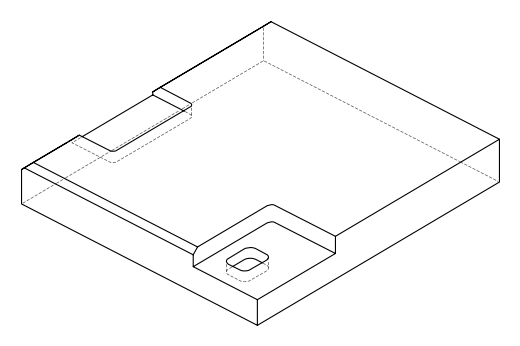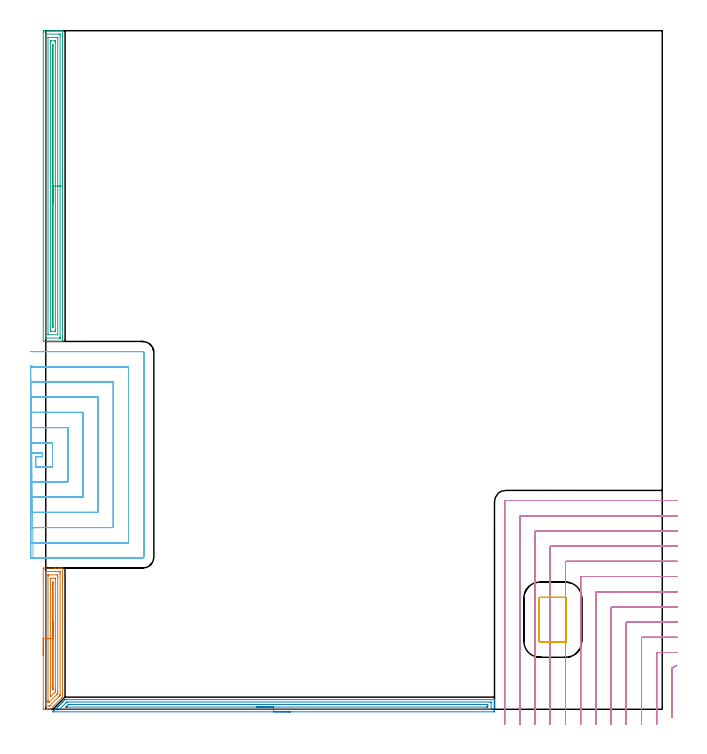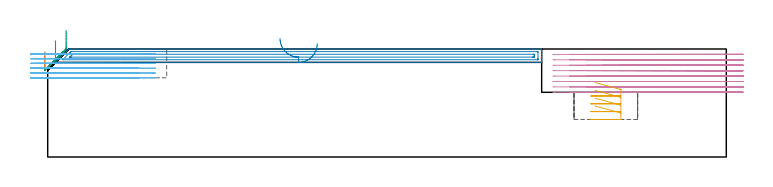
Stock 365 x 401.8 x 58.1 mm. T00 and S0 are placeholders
(PLAN: 6 operations, 3 tool changes, 70 min)
(1 AREA_MILL | FG_CHAMFER_SURFACE | UGT0205_001 | 3.41 min | 5847 mm3)
(2 AREA_MILL_1 | FG_CHAMFER_SURFACE_1 | UGT0205_001 | 6.39 min | 6764 mm3)
(3 AREA_MILL_2 | FG_CHAMFER_SURFACE_2 | UGT0205_001 | 7.52 min | 12364 mm3)
(4 MILL_CORNER_NOTCH_RECTANGULAR | CORNER_NOTCH_RECTANGULAR | NXT0201_011 | Follow Part, ap 3, ae 75% | 28.53 min | 299547 mm3)
(5 MILL_RECTANGULAR_POCKET | POCKET_RECTANGULAR_STRAIGHT | UGT0201_100 | Follow Part, ap 4.5, ae 75% | 1.14 min | 21083 mm3)
(6 MILL_SLOT | SLOT_PARTIAL_RECTANGULAR | NXT0201_011 | Follow Part, ap 3, ae 75% | 23 min | 132023 mm3)
(TOOL UGT0205_001 | Chamfer Mill 20 x 3 x 45 deg. | D20 FL50 Z2)
(TOOL NXT0201_011 | ENDMILL 12mm [2P460-1200-NA 1630] | D12 FL38 Z6)
(TOOL UGT0201_100 | End Mill 18 mm | D18 FL22 Z2)
(OP 1 AREA_MILL)
G17 G21 G94 G90
T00 M6
G54
G17 G0 G90 X-1.5 Y31.8 S1061 M3
G43 Z68.1 H0
Z56.7
G94 G1 Y31.838 Z55.828 F250.
Y31.952 Z54.964
Y32.141 Z54.112
Y32.403 Z53.28
Y32.737 Z52.474
Y33.14 Z51.7
Y33.608 Z50.964
Y34.14 Z50.272
Y34.729 Z49.629
Y35.372 Z49.04
Y36.064 Z48.509
Y36.8 Z48.04
Y37.574 Z47.637
Y38.38 Z47.303
Y39.212 Z47.041
Y40.063 Z46.852
Y40.928 Z46.738
Y41.8 Z46.7
Y83.065
X-1.494 Y83.531 Z46.703
X-1.491 Y83.59 Z46.705
X-1.426 Y83.6 Z46.77
X5.079 Z53.274
X5.778 Z53.976
X5.959 Z54.157
X7.718 Z55.914
X8.08 Z56.278
X9.115 Z57.314
X9.477 Z57.675
X9.728 Y83.599 Z57.926
X9.895 Y83.59 Z58.092
X9.9 Y83.509 Z58.1
Y7.634
X9.898 Y7.205 Z58.088
X9.504 Y6.804 Z57.704
X2.94 Y0.239 Z51.138
X2.701 Y0. Z50.9
X1.044 Z49.242
X0.682 Z48.879
X0.502 Z48.699
X-1.294 Z46.903
X-1.491 Y0.01 Z46.705
X-1.499 Y0.166 Z46.699
X-1.5 Y41.8 Z46.7
X-0.086 Z48.114
X-0.085 Y81.177 Z48.115
Y81.29
X-0.081 Y81.484 Z48.119
X-0.079 Y81.577 Z48.121
X-0.07 Y81.59 Z48.13
X-0.019 Y81.594 Z48.181
X0.068 Y81.597 Z48.268
X0.375 Y81.6 Z48.575
X7.718 Z55.918
X8.292 Y81.598 Z56.492
X8.418 Y81.593 Z56.618
X8.47 Y81.59 Z56.67
X8.48 Y81.408 Z56.68
X8.483 Y81.29 Z56.683
X8.486 Y80.515 Z56.686
Y80.403
X8.485 Y8.635 Z56.685
X8.484 Y8.522 Z56.684
X8.479 Y8.329 Z56.679
X8.476 Y8.238 Z56.676
X8.416 Y8.174 Z56.616
X8.241 Y7.994 Z56.441
X7.885 Y7.634 Z56.085
X7.801 Y7.55 Z56.001
X2.441 Y2.192 Z50.641
X2.286 Y2.044 Z50.486
X2.257 Y2.018 Z50.457
X2.226 Y2.01 Z50.426
X2.155 Y2.006 Z50.355
X1.868 Y2.001 Z50.068
X0.108 Y2.002 Z48.308
X-0.018 Y2.007 Z48.182
X-0.07 Y2.01 Z48.13
X-0.08 Y2.192 Z48.12
X-0.083 Y2.31 Z48.117
X-0.086 Y3.085 Z48.114
Y3.197
Y41.8
X1.328 Z49.528
X1.329 Y78.863 Z49.529
X1.334 Y79.515 Z49.534
X1.335 Y79.571 Z49.535
X1.342 Y79.59 Z49.542
X1.394 Y79.594 Z49.594
X1.479 Y79.599 Z49.679
X6.755 Y79.6 Z54.955
X6.838 Y79.598 Z55.038
X6.922 Y79.594 Z55.122
X7.065 Y79.584 Z55.265
X7.066 Y79.515 Z55.266
X7.07 Y79.282 Z55.27
X7.071 Y78.628 Z55.271
Y78.393
Y10.062
X7.066 Y9.409 Z55.266
X7.065 Y9.296 Z55.265
X7.018 Y9.228 Z55.218
X6.838 Y9.043 Z55.038
X6.581 Y8.781 Z54.781
X6.323 Y8.522 Z54.523
X2.164 Y4.364 Z50.364
X1.882 Y4.085 Z50.082
X1.817 Y4.028 Z50.017
X1.784 Y4.01 Z49.984
X1.729 Y4.005 Z49.929
X1.645 Y4.001 Z49.845
X1.562 Y4.002 Z49.762
X1.478 Y4.006 Z49.678
X1.335 Y4.016 Z49.535
X1.333 Y4.085 Z49.533
X1.33 Y4.318 Z49.53
X1.329 Y4.972 Z49.529
X1.328 Y5.207 Z49.528
Y41.8
X2.743 Z50.943
Y77.436
X2.745 Y77.519 Z50.945
X2.747 Y77.57 Z50.947
X2.749 Y77.59 Z50.949
X2.766 Y77.591 Z50.966
X2.951 Y77.596 Z51.151
X3.321 Y77.599 Z51.521
X3.46 Y77.6 Z51.66
X5.079 Z53.279
X5.219 Z53.419
X5.488 Y77.596 Z53.688
X5.622 Y77.592 Z53.822
X5.65 Y77.59 Z53.85
X5.652 Y77.57 Z53.852
X5.654 Y77.531 Z53.854
X5.657 Y77.158 Z53.857
Y11.489
X5.655 Y11.184 Z53.855
X5.65 Y10.608 Z53.85
X5.641 Y10.297 Z53.841
X4.921 Y9.569 Z53.121
X2.905 Y7.555 Z51.105
X2.867 Y7.52 Z51.067
X2.813 Y7.474 Z51.013
X2.749 Y7.424 Z50.949
X2.747 Y7.502 Z50.947
X2.745 Y7.634 Z50.945
X2.743 Y7.889 Z50.943
Y8.217
Y41.8
X4.157 Z52.357
Y74.234
X4.159 Y75.078 Z52.359
X4.161 Y75.118 Z52.361
X4.2 Y75.521 Z52.4
X4.239 Y75.078 Z52.439
X4.241 Y75.037 Z52.441
X4.243 Y74.191 Z52.443
Y12.959
X4.242 Y12.071 Z52.442
X4.241 Y12.031 Z52.441
X4.2 Y11.418 Z52.4
X4.16 Y12.071 Z52.36
X4.158 Y12.114 Z52.358
X4.157 Y13.002 Z52.357
Y13.846
Y41.8
Y42.672 Z52.395
Y43.536 Z52.509
Y44.388 Z52.698
Y45.22 Z52.96
Y46.026 Z53.294
Y46.8 Z53.697
Y47.536 Z54.165
Y48.228 Z54.696
Y48.871 Z55.286
Y49.46 Z55.929
Y49.991 Z56.621
Y50.46 Z57.357
Y50.863 Z58.131
Y51.197 Z58.937
Y51.459 Z59.769
Y51.648 Z60.62
Y51.762 Z61.485
Y51.8 Z62.357
G0 Z68.1
M5
M2
(OP 2 AREA_MILL_1)
G17 G21 G94 G90
T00 M6
G54
G17 G0 G90 X144.95 Y-1.5 S1061 M3
G43 Z68.1 H0
Z60.9
G94 G1 X144.912 Z60.028 F250.
X144.798 Z59.164
X144.609 Z58.312
X144.347 Z57.48
X144.013 Z56.674
X143.61 Z55.9
X143.141 Z55.164
X142.61 Z54.472
X142.021 Z53.829
X141.378 Z53.24
X140.686 Z52.708
X139.95 Z52.24
X139.176 Z51.837
X138.37 Z51.503
X137.538 Z51.241
X136.686 Z51.052
X135.821 Z50.938
X134.95 Z50.9
X4.384
X4.354 Y-1.499 Z50.901
X4.218 Y-1.493 Z50.905
X4.265 Y-1.44 Z50.958
X4.384 Y-1.316 Z51.082
X4.831 Y-0.867 Z51.529
X4.995 Y-0.703 Z51.692
X5.278 Y-0.422 Z51.978
X5.292 Y-0.408 Z51.992
X5.88 Y0.182 Z52.577
X6.172 Y0.473 Z52.873
X6.765 Y1.067 Z53.463
X7.054 Y1.354 Z53.754
X7.067 Y1.367 Z53.767
X7.65 Y1.952 Z54.348
X8.004 Y2.304 Z54.704
X8.536 Y2.838 Z55.234
X9.127 Y3.428 Z55.827
X9.302 Y3.604 Z56.001
X9.421 Y3.723 Z56.119
X10.013 Y4.313 Z56.712
X10.197 Y4.498 Z56.896
X10.306 Y4.608 Z57.005
X11.343 Y5.643 Z58.043
X11.405 Y5.699 Z58.084
X11.985 Y5.7 Z58.1
X265.516
X265.657 Y5.697 Z58.089
X265.673 Y5.679 Z58.071
X265.69 Y5.651 Z58.043
X265.7 Y5.287 Z57.686
Y5.041 Z57.441
Y4.313 Z56.708
Y3.063 Z55.46
Y1.657 Z54.053
Y1.033 Z53.429
Y-0.737 Z51.66
X265.697 Y-0.998 Z51.399
X265.691 Y-1.492 Z50.906
X265.571 Y-1.495 Z50.903
X265.069 Y-1.5 Z50.9
X134.95
Y-0.086 Z52.314
X8.408 Y-0.085 Z52.315
X8.38
X8.089 Y-0.072 Z52.328
X8.123 Y-0.034 Z52.366
X8.223 Y0.071 Z52.471
X8.327 Y0.177 Z52.577
X8.408 Y0.259 Z52.659
X11.577 Y3.428 Z55.828
X11.78 Y3.63 Z56.03
X11.985 Y3.834 Z56.234
X12.231 Y4.07 Z56.47
X12.451 Y4.279 Z56.679
X12.88 Y4.285 Z56.685
X12.907 Y4.286 Z56.686
X263.308 Y4.285 Z56.685
X263.69 Y4.278 Z56.678
X263.694 Y4.156 Z56.556
X263.699 Y3.899 Z56.299
X263.7 Y0.772 Z53.172
X263.699 Y0.358 Z52.758
X263.692 Y-0.058 Z52.342
X263.69 Y-0.08 Z52.32
X263.685 Y-0.082 Z52.318
X263.66 Y-0.084 Z52.316
X263.605 Y-0.085 Z52.315
X263.497 Y-0.086 Z52.314
X134.95
Y1.328 Z53.728
X12.88
X12.317 Y1.33 Z53.73
X12.03 Y1.333 Z53.733
X11.985 Y1.335 Z53.735
X11.956 Y1.347 Z53.747
X11.968 Y1.363 Z53.763
X11.985 Y1.385 Z53.785
X13.011 Y2.412 Z54.812
X13.144 Y2.543 Z54.943
X13.462 Y2.851 Z55.251
X13.487 Y2.865 Z55.265
X13.525 Y2.868 Z55.268
X13.608 Y2.87 Z55.27
X13.774 Y2.871 Z55.271
X14.336 Y2.872 Z55.272
X261.16 Y2.871 Z55.271
X261.492 Y2.87 Z55.27
X261.602 Y2.868 Z55.268
X261.682 Y2.865 Z55.265
X261.69 Y2.748 Z55.148
X261.696 Y2.543 Z54.943
X261.7 Y2.337 Z54.737
Y1.657 Z54.057
X261.699 Y1.452 Z53.852
X261.694 Y1.383 Z53.783
X261.69 Y1.335 Z53.735
X261.657 Y1.333 Z53.733
X261.492 Y1.331 Z53.731
X260.93 Y1.329 Z53.729
X260.597 Y1.328 Z53.728
X134.95
X134.078 Z53.766
X133.213 Z53.88
X132.362 Z54.069
X131.53 Z54.332
X130.724 Z54.665
X129.95 Z55.068
X129.214 Z55.537
X128.522 Z56.068
X127.879 Z56.657
X127.289 Z57.301
X126.758 Z57.993
X126.29 Z58.728
X125.887 Z59.502
X125.553 Z60.308
X125.291 Z61.14
X125.102 Z61.992
X124.988 Z62.857
X124.95 Z63.728
G0 Z68.1
M5
M2
(OP 3 AREA_MILL_2)
G17 G21 G94 G90
T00 M6
G54
G17 G0 G90 X9.9 Y319.8 S1061 M3
G43 Z68.1 H0
G94 G1 Y319.762 Z67.228 F250.
Y319.648 Z66.363
Y319.459 Z65.512
Y319.197 Z64.68
Y318.863 Z63.874
Y318.46 Z63.1
Y317.992 Z62.364
Y317.46 Z61.672
Y316.871 Z61.029
Y316.228 Z60.439
Y315.536 Z59.908
Y314.8 Z59.44
Y314.026 Z59.037
Y313.22 Z58.703
Y312.388 Z58.441
Y311.537 Z58.252
Y310.672 Z58.138
Y309.8 Z58.1
Y217.95
X9.894 Y217.81 Z58.093
X9.616 Y217.8 Z57.815
X9.188 Z57.387
X8.597 Z56.792
X6.543 Z54.74
X5.959 Z54.154
X5.372 Z53.567
X-1.294 Z46.903
X-1.37 Y217.802 Z46.827
X-1.492 Y217.81 Z46.705
X-1.499 Y217.932 Z46.699
X-1.5 Y218.396 Z46.7
Y400.742
X-1.499 Y401.204 Z46.701
X-1.495 Y401.629 Z46.703
X-1.491 Y401.79 Z46.706
X-1.077 Y401.8 Z47.12
X5.959 Z54.154
X6.543 Z54.74
X6.838 Z55.035
X8.597 Z56.792
X9.188 Z57.387
X9.477 Z57.676
X9.617 Y401.799 Z57.816
X9.894 Y401.79 Z58.093
X9.9 Y401.65 Z58.1
Y309.8
X8.486 Z56.686
X8.485 Y219.887 Z56.685
X8.484 Y219.839 Z56.684
X8.482 Y219.816 Z56.682
X8.48 Y219.811 Z56.68
X8.465 Y219.809 Z56.665
X8.09 Y219.801 Z56.29
X0.682 Z48.882
X0.173 Y219.804 Z48.373
X-0.004 Y219.81 Z48.196
X-0.079 Y219.833 Z48.121
X-0.084 Y220.064 Z48.116
X-0.085 Y220.179 Z48.115
X-0.086 Y220.958 Z48.114
X-0.085 Y399.713 Z48.115
X-0.084 Y399.761 Z48.116
X-0.082 Y399.784 Z48.118
X-0.08 Y399.789 Z48.12
X-0.065 Y399.791 Z48.135
X0.31 Y399.799 Z48.51
X7.718 Z55.918
X8.227 Y399.796 Z56.427
X8.404 Y399.79 Z56.604
X8.479 Y399.767 Z56.679
X8.484 Y399.536 Z56.684
X8.485 Y399.421 Z56.685
X8.486 Y398.642 Z56.686
Y309.8
X7.071 Z55.271
Y221.963
X7.07 Y221.845 Z55.27
X7.067 Y221.817 Z55.267
X7.066 Y221.81 Z55.266
X7.051 Y221.807 Z55.251
X6.997 Y221.801 Z55.197
X1.562 Z49.762
X1.401 Y221.803 Z49.601
X1.356 Y221.807 Z49.556
X1.335 Y221.811 Z49.535
X1.333 Y221.822 Z49.533
X1.33 Y221.884 Z49.53
X1.329 Y221.963 Z49.529
Y222.199
Y397.637
X1.33 Y397.755 Z49.53
X1.333 Y397.783 Z49.533
X1.334 Y397.79 Z49.534
X1.348 Y397.793 Z49.548
X1.403 Y397.799 Z49.603
X6.838 Z55.038
X6.999 Y397.797 Z55.199
X7.044 Y397.793 Z55.244
X7.065 Y397.789 Z55.265
X7.067 Y397.778 Z55.267
X7.07 Y397.716 Z55.27
X7.071 Y397.637 Z55.271
Y397.401
Y309.8
X5.657 Z53.857
X5.656 Y224.638 Z53.856
X5.653 Y224.056 Z53.853
X5.65 Y223.858 Z53.85
X5.642 Y223.81 Z53.842
X5.596 Y223.807 Z53.796
X5.493 Y223.804 Z53.693
X5.079 Y223.8 Z53.279
X5.026 Z53.226
X3.267 Z51.467
X2.902 Y223.801 Z51.102
X2.81 Y223.803 Z51.01
X2.765 Y223.807 Z50.965
X2.749 Y223.811 Z50.949
X2.748 Y223.824 Z50.948
X2.745 Y223.917 Z50.945
X2.743 Y224.332 Z50.943
Y224.638
X2.744 Y394.962 Z50.944
X2.747 Y395.544 Z50.947
X2.75 Y395.742 Z50.95
X2.758 Y395.79 Z50.958
X2.804 Y395.793 Z51.004
X2.907 Y395.796 Z51.107
X3.321 Y395.8 Z51.521
X3.374 Z51.574
X5.133 Z53.333
X5.498 Y395.799 Z53.698
X5.59 Y395.797 Z53.79
X5.635 Y395.793 Z53.835
X5.651 Y395.789 Z53.851
X5.652 Y395.776 Z53.852
X5.655 Y395.683 Z53.855
X5.657 Y395.268 Z53.857
Y394.962
Y309.8
X4.243 Z52.443
X4.242 Y226.421 Z52.442
X4.241 Y226.38 Z52.441
X4.2 Y225.895 Z52.4
X4.159 Y226.421 Z52.359
X4.158 Y226.464 Z52.358
Y393.179
X4.159 Y393.22 Z52.359
X4.2 Y393.705 Z52.4
X4.24 Y393.179 Z52.44
X4.242 Y393.136 Z52.442
X4.243 Y309.8 Z52.443
Y308.928 Z52.481
Y308.064 Z52.595
Y307.212 Z52.784
Y306.38 Z53.046
Y305.574 Z53.38
Y304.8 Z53.783
Y304.064 Z54.252
Y303.372 Z54.783
Y302.729 Z55.372
Y302.14 Z56.015
Y301.609 Z56.707
Y301.14 Z57.443
Y300.737 Z58.217
Y300.403 Z59.023
Y300.141 Z59.855
Y299.952 Z60.707
Y299.838 Z61.571
Y299.8 Z62.443
G0 Z68.1
M5
M2
(OP 4 MILL_CORNER_NOTCH_RECTANGULAR)
G17 G21 G94 G90
T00 M6
G54
G17 G0 G90 X373.598 Y26.02 S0 M3
G43 Z68.1 H1
Z55.187
G94 G1 X371. Y24.52 F250.
G3 X370.7 Y24.007 R0.6 F500.
G1 Y-1.874
Y-4.874 F250.
G0 Z68.1
X374. Y33.6
Z55.187
G1 X371.
X362.294 F500.
G3 X361.7 Y33.006 R0.6
G1 Y-6.
Y-9. F250.
G0 Z68.1
X374. Y42.6
Z55.187
G1 X371.
X353.294 F500.
G3 X352.7 Y42.006 R0.6
G1 Y-6.
Y-9. F250.
G0 Z68.1
X374. Y51.6
Z55.187
G1 X371.
X344.294 F500.
G3 X343.7 Y51.006 R0.6
G1 Y-6.
Y-9. F250.
G0 Z68.1
X374. Y60.6
Z55.187
G1 X371.
X335.295 F500.
G3 X334.7 Y60.005 R0.6
G1 Y-6.
Y-9. F250.
G0 Z68.1
X374. Y69.6
Z55.187
G1 X371.
X326.295 F500.
G3 X325.7 Y69.005 R0.6
G1 Y-6.
Y-9. F250.
G0 Z68.1
X374. Y78.6
Z55.187
G1 X371.
X317.295 F500.
G3 X316.7 Y78.005 R0.6
G1 Y-6.
Y-9. F250.
G0 Z68.1
X374. Y87.6
Z55.187
G1 X371.
X308.296 F500.
G3 X307.7 Y87.005 R0.6
G1 Y-6.
Y-9. F250.
G0 Z68.1
X374. Y96.6
Z55.187
G1 X371.
X299.296 F500.
G3 X298.7 Y96.004 R0.6
G1 Y-6.
Y-9. F250.
G0 Z68.1
X374. Y105.6
Z55.187
G1 X371.
X290.296 F500.
G3 X289.7 Y105.004 R0.6
G1 Y-6.
Y-9. F250.
G0 Z68.1
X374. Y114.6
Z55.187
G1 X371.
X281.296 F500.
G3 X280.7 Y114.004 R0.6
G1 Y-6.
Y-9. F250.
G0 Z68.1
X374. Y123.6
Z55.187
G1 X371.
X272.4 F500.
G3 X271.7 Y122.9 R0.7
G1 Y-6.
Y-9. F250.
G0 Z68.1
X373.598 Y26.02
Z52.275
G1 X371. Y24.52
G3 X370.7 Y24.007 R0.6 F500.
G1 Y-1.874
Y-4.874 F250.
G0 Z68.1
X374. Y33.6
Z52.275
G1 X371.
X362.294 F500.
G3 X361.7 Y33.006 R0.6
G1 Y-6.
Y-9. F250.
G0 Z68.1
X374. Y42.6
Z52.275
G1 X371.
X353.294 F500.
G3 X352.7 Y42.006 R0.6
G1 Y-6.
Y-9. F250.
G0 Z68.1
X374. Y51.6
Z52.275
G1 X371.
X344.294 F500.
G3 X343.7 Y51.006 R0.6
G1 Y-6.
Y-9. F250.
G0 Z68.1
X374. Y60.6
Z52.275
G1 X371.
X335.295 F500.
G3 X334.7 Y60.005 R0.6
G1 Y-6.
Y-9. F250.
G0 Z68.1
X374. Y69.6
Z52.275
G1 X371.
X326.295 F500.
G3 X325.7 Y69.005 R0.6
G1 Y-6.
Y-9. F250.
G0 Z68.1
X374. Y78.6
Z52.275
G1 X371.
X317.295 F500.
G3 X316.7 Y78.005 R0.6
G1 Y-6.
Y-9. F250.
G0 Z68.1
X374. Y87.6
Z52.275
G1 X371.
X308.296 F500.
G3 X307.7 Y87.004 R0.6
G1 Y-6.
Y-9. F250.
G0 Z68.1
X374. Y96.6
Z52.275
G1 X371.
X299.296 F500.
G3 X298.7 Y96.004 R0.6
G1 Y-6.
Y-9. F250.
G0 Z68.1
X374. Y105.6
Z52.275
G1 X371.
X290.296 F500.
G3 X289.7 Y105.004 R0.6
G1 Y-6.
Y-9. F250.
G0 Z68.1
X374. Y114.6
Z52.275
G1 X371.
X281.296 F500.
G3 X280.7 Y114.004 R0.6
G1 Y-6.
Y-9. F250.
G0 Z68.1
X374. Y123.6
Z52.275
G1 X371.
X272.4 F500.
G3 X271.7 Y122.9 R0.7
G1 Y-6.
Y-9. F250.
G0 Z68.1
X373.598 Y26.02
Z49.362
G1 X371. Y24.52
G3 X370.7 Y24.007 R0.6 F500.
G1 Y-1.874
Y-4.874 F250.
G0 Z68.1
X374. Y33.6
Z49.362
G1 X371.
X362.294 F500.
G3 X361.7 Y33.006 R0.6
G1 Y-6.
Y-9. F250.
G0 Z68.1
X374. Y42.6
Z49.362
G1 X371.
X353.294 F500.
G3 X352.7 Y42.006 R0.6
G1 Y-6.
Y-9. F250.
G0 Z68.1
X374. Y51.6
Z49.362
G1 X371.
X344.294 F500.
G3 X343.7 Y51.006 R0.6
G1 Y-6.
Y-9. F250.
G0 Z68.1
X374. Y60.6
Z49.362
G1 X371.
X335.295 F500.
G3 X334.7 Y60.005 R0.6
G1 Y-6.
Y-9. F250.
G0 Z68.1
X374. Y69.6
Z49.362
G1 X371.
X326.295 F500.
G3 X325.7 Y69.005 R0.6
G1 Y-6.
Y-9. F250.
G0 Z68.1
X374. Y78.6
Z49.362
G1 X371.
X317.295 F500.
G3 X316.7 Y78.005 R0.6
G1 Y-6.
Y-9. F250.
G0 Z68.1
X374. Y87.6
Z49.362
G1 X371.
X308.296 F500.
G3 X307.7 Y87.005 R0.6
G1 Y-6.
Y-9. F250.
G0 Z68.1
X374. Y96.6
Z49.362
G1 X371.
X299.296 F500.
G3 X298.7 Y96.004 R0.6
G1 Y-6.
Y-9. F250.
G0 Z68.1
X374. Y105.6
Z49.362
G1 X371.
X290.296 F500.
G3 X289.7 Y105.004 R0.6
G1 Y-6.
Y-9. F250.
G0 Z68.1
X374. Y114.6
Z49.362
G1 X371.
X281.296 F500.
G3 X280.7 Y114.004 R0.6
G1 Y-6.
Y-9. F250.
G0 Z68.1
X374. Y123.6
Z49.362
G1 X371.
X272.4 F500.
G3 X271.7 Y122.9 R0.7
G1 Y-6.
Y-9. F250.
G0 Z68.1
X373.598 Y26.02
Z46.45
G1 X371. Y24.52
G3 X370.7 Y24.007 R0.6 F500.
G1 Y-1.874
Y-4.874 F250.
G0 Z68.1
X374. Y33.6
Z46.45
G1 X371.
X362.294 F500.
G3 X361.7 Y33.006 R0.6
G1 Y-6.
Y-9. F250.
G0 Z68.1
X374. Y42.6
Z46.45
G1 X371.
X353.294 F500.
G3 X352.7 Y42.006 R0.6
G1 Y-6.
Y-9. F250.
G0 Z68.1
X374. Y51.6
Z46.45
G1 X371.
X344.294 F500.
G3 X343.7 Y51.006 R0.6
G1 Y-6.
Y-9. F250.
G0 Z68.1
X374. Y60.6
Z46.45
G1 X371.
X335.295 F500.
G3 X334.7 Y60.005 R0.6
G1 Y-6.
Y-9. F250.
G0 Z68.1
X374. Y69.6
Z46.45
G1 X371.
X326.295 F500.
G3 X325.7 Y69.005 R0.6
G1 Y-6.
Y-9. F250.
G0 Z68.1
X374. Y78.6
Z46.45
G1 X371.
X317.295 F500.
G3 X316.7 Y78.005 R0.6
G1 Y-6.
Y-9. F250.
G0 Z68.1
X374. Y87.6
Z46.45
G1 X371.
X308.296 F500.
G3 X307.7 Y87.005 R0.6
G1 Y-6.
Y-9. F250.
G0 Z68.1
X374. Y96.6
Z46.45
G1 X371.
X299.296 F500.
G3 X298.7 Y96.004 R0.6
G1 Y-6.
Y-9. F250.
G0 Z68.1
X374. Y105.6
Z46.45
G1 X371.
X290.296 F500.
G3 X289.7 Y105.004 R0.6
G1 Y-6.
Y-9. F250.
G0 Z68.1
X374. Y114.6
Z46.45
G1 X371.
X281.296 F500.
G3 X280.7 Y114.004 R0.6
G1 Y-6.
Y-9. F250.
G0 Z68.1
X374. Y123.6
Z46.45
G1 X371.
X272.4 F500.
G3 X271.7 Y122.9 R0.7
G1 Y-6.
Y-9. F250.
G0 Z68.1
X373.598 Y26.02
Z43.537
G1 X371. Y24.52
G3 X370.7 Y24.007 R0.6 F500.
G1 Y-1.874
Y-4.874 F250.
G0 Z68.1
X374. Y33.6
Z43.537
G1 X371.
X362.294 F500.
G3 X361.7 Y33.006 R0.6
G1 Y-6.
Y-9. F250.
G0 Z68.1
X374. Y42.6
Z43.537
G1 X371.
X353.294 F500.
G3 X352.7 Y42.006 R0.6
G1 Y-6.
Y-9. F250.
G0 Z68.1
X374. Y51.6
Z43.537
G1 X371.
X344.294 F500.
G3 X343.7 Y51.006 R0.6
G1 Y-6.
Y-9. F250.
G0 Z68.1
X374. Y60.6
Z43.537
G1 X371.
X335.295 F500.
G3 X334.7 Y60.005 R0.6
G1 Y-6.
Y-9. F250.
G0 Z68.1
X374. Y69.6
Z43.537
G1 X371.
X326.295 F500.
G3 X325.7 Y69.005 R0.6
G1 Y-6.
Y-9. F250.
G0 Z68.1
X374. Y78.6
Z43.537
G1 X371.
X317.295 F500.
G3 X316.7 Y78.005 R0.6
G1 Y-6.
Y-9. F250.
G0 Z68.1
X374. Y87.6
Z43.537
G1 X371.
X308.296 F500.
G3 X307.7 Y87.005 R0.6
G1 Y-6.
Y-9. F250.
G0 Z68.1
X374. Y96.6
Z43.537
G1 X371.
X299.296 F500.
G3 X298.7 Y96.004 R0.6
G1 Y-6.
Y-9. F250.
G0 Z68.1
X374. Y105.6
Z43.537
G1 X371.
X290.296 F500.
G3 X289.7 Y105.004 R0.6
G1 Y-6.
Y-9. F250.
G0 Z68.1
X374. Y114.6
Z43.537
G1 X371.
X281.296 F500.
G3 X280.7 Y114.004 R0.6
G1 Y-6.
Y-9. F250.
G0 Z68.1
X374. Y123.6
Z43.537
G1 X371.
X272.4 F500.
G3 X271.7 Y122.9 R0.7
G1 Y-6.
Y-9. F250.
G0 Z68.1
X373.598 Y26.02
Z40.625
G1 X371. Y24.52
G3 X370.7 Y24.007 R0.6 F500.
G1 Y-1.874
Y-4.874 F250.
G0 Z68.1
X374. Y33.6
Z40.625
G1 X371.
X362.294 F500.
G3 X361.7 Y33.006 R0.6
G1 Y-6.
Y-9. F250.
G0 Z68.1
X374. Y42.6
Z40.625
G1 X371.
X353.294 F500.
G3 X352.7 Y42.006 R0.6
G1 Y-6.
Y-9. F250.
G0 Z68.1
X374. Y51.6
Z40.625
G1 X371.
X344.294 F500.
G3 X343.7 Y51.006 R0.6
G1 Y-6.
Y-9. F250.
G0 Z68.1
X374. Y60.6
Z40.625
G1 X371.
X335.295 F500.
G3 X334.7 Y60.005 R0.6
G1 Y-6.
Y-9. F250.
G0 Z68.1
X374. Y69.6
Z40.625
G1 X371.
X326.295 F500.
G3 X325.7 Y69.005 R0.6
G1 Y-6.
Y-9. F250.
G0 Z68.1
X374. Y78.6
Z40.625
G1 X371.
X317.295 F500.
G3 X316.7 Y78.005 R0.6
G1 Y-6.
Y-9. F250.
G0 Z68.1
X374. Y87.6
Z40.625
G1 X371.
X308.296 F500.
G3 X307.7 Y87.005 R0.6
G1 Y-6.
Y-9. F250.
G0 Z68.1
X374. Y96.6
Z40.625
G1 X371.
X299.296 F500.
G3 X298.7 Y96.004 R0.6
G1 Y-6.
Y-9. F250.
G0 Z68.1
X374. Y105.6
Z40.625
G1 X371.
X290.296 F500.
G3 X289.7 Y105.004 R0.6
G1 Y-6.
Y-9. F250.
G0 Z68.1
X374. Y114.6
Z40.625
G1 X371.
X281.296 F500.
G3 X280.7 Y114.004 R0.6
G1 Y-6.
Y-9. F250.
G0 Z68.1
X374. Y123.6
Z40.625
G1 X371.
X272.4 F500.
G3 X271.7 Y122.9 R0.7
G1 Y-6.
Y-9. F250.
G0 Z68.1
X373.598 Y26.02
Z37.712
G1 X371. Y24.52
G3 X370.7 Y24.007 R0.6 F500.
G1 Y-1.874
Y-4.874 F250.
G0 Z68.1
X374. Y33.6
Z37.712
G1 X371.
X362.294 F500.
G3 X361.7 Y33.006 R0.6
G1 Y-6.
Y-9. F250.
G0 Z68.1
X374. Y42.6
Z37.712
G1 X371.
X353.294 F500.
G3 X352.7 Y42.006 R0.6
G1 Y-6.
Y-9. F250.
G0 Z68.1
X374. Y51.6
Z37.712
G1 X371.
X344.294 F500.
G3 X343.7 Y51.006 R0.6
G1 Y-6.
Y-9. F250.
G0 Z68.1
X374. Y60.6
Z37.712
G1 X371.
X335.295 F500.
G3 X334.7 Y60.005 R0.6
G1 Y-6.
Y-9. F250.
G0 Z68.1
X374. Y69.6
Z37.712
G1 X371.
X326.295 F500.
G3 X325.7 Y69.005 R0.6
G1 Y-6.
Y-9. F250.
G0 Z68.1
X374. Y78.6
Z37.712
G1 X371.
X317.295 F500.
G3 X316.7 Y78.005 R0.6
G1 Y-6.
Y-9. F250.
G0 Z68.1
X374. Y87.6
Z37.712
G1 X371.
X308.296 F500.
G3 X307.7 Y87.005 R0.6
G1 Y-6.
Y-9. F250.
G0 Z68.1
X374. Y96.6
Z37.712
G1 X371.
X299.296 F500.
G3 X298.7 Y96.004 R0.6
G1 Y-6.
Y-9. F250.
G0 Z68.1
X374. Y105.6
Z37.712
G1 X371.
X290.296 F500.
G3 X289.7 Y105.004 R0.6
G1 Y-6.
Y-9. F250.
G0 Z68.1
X374. Y114.6
Z37.712
G1 X371.
X281.296 F500.
G3 X280.7 Y114.004 R0.6
G1 Y-6.
Y-9. F250.
G0 Z68.1
X374. Y123.6
Z37.712
G1 X371.
X272.4 F500.
G3 X271.7 Y122.9 R0.7
G1 Y-6.
Y-9. F250.
G0 Z68.1
X373.598 Y26.02
Z34.8
G1 X371. Y24.52
G3 X370.7 Y24.007 R0.6 F500.
G1 Y-1.874
Y-4.874 F250.
G0 Z68.1
X374. Y33.6
Z34.8
G1 X371.
X362.294 F500.
G3 X361.7 Y33.006 R0.6
G1 Y-6.
Y-9. F250.
G0 Z68.1
X374. Y42.6
Z34.8
G1 X371.
X353.294 F500.
G3 X352.7 Y42.006 R0.6
G1 Y-6.
Y-9. F250.
G0 Z68.1
X374. Y51.6
Z34.8
G1 X371.
X344.294 F500.
G3 X343.7 Y51.006 R0.6
G1 Y-6.
Y-9. F250.
G0 Z68.1
X374. Y60.6
Z34.8
G1 X371.
X335.295 F500.
G3 X334.7 Y60.005 R0.6
G1 Y-6.
Y-9. F250.
G0 Z68.1
X374. Y69.6
Z34.8
G1 X371.
X326.295 F500.
G3 X325.7 Y69.005 R0.6
G1 Y-6.
Y-9. F250.
G0 Z68.1
X374. Y78.6
Z34.8
G1 X371.
X317.295 F500.
G3 X316.7 Y78.005 R0.6
G1 Y-6.
Y-9. F250.
G0 Z68.1
X374. Y87.6
Z34.8
G1 X371.
X308.296 F500.
G3 X307.7 Y87.005 R0.6
G1 Y-6.
Y-9. F250.
G0 Z68.1
X374. Y96.6
Z34.8
G1 X371.
X299.296 F500.
G3 X298.7 Y96.004 R0.6
G1 Y-6.
Y-9. F250.
G0 Z68.1
X374. Y105.6
Z34.8
G1 X371.
X290.296 F500.
G3 X289.7 Y105.004 R0.6
G1 Y-6.
Y-9. F250.
G0 Z68.1
X374. Y114.6
Z34.8
G1 X371.
X281.296 F500.
G3 X280.7 Y114.004 R0.6
G1 Y-6.
Y-9. F250.
G0 Z68.1
X374. Y123.6
Z34.8
G1 X371.
X272.4 F500.
G3 X271.7 Y122.9 R0.7
G1 Y-6.
Y-9. F250.
G0 Z68.1
M5
M2
(OP 5 MILL_RECTANGULAR_POCKET)
G17 G21 G94 G90
T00 M6
G54
G17 G0 G90 X294.428 Y39.8 S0 M3
G43 Z68.1 H0
Z40.044
G94 G1 X307.8 Z36.461 F250.
X307.871 Z36.442
X308.026 Y39.848 Z36.399
X308.157 Y39.943 Z36.355
X308.252 Y40.074 Z36.312
X308.3 Y40.229 Z36.269
Y40.3 Z36.25
Y53.05 Z32.833
Y65.8 F500.
G3 X307.8 Y66.3 R0.5
G1 X292.6
G3 X292.1 Y65.8 R0.5
G1 Y40.3
G3 X292.6 Y39.8 R0.5
G1 X307.8
G3 X308.3 Y40.3 R0.5
G1 Y53.05
Y54.05
G0 X294.428 Y39.8 Z35.833
G1 X307.8 Z32.25 F250.
X307.871 Z32.231
X308.026 Y39.848 Z32.188
X308.157 Y39.943 Z32.144
X308.252 Y40.074 Z32.101
X308.3 Y40.229 Z32.058
Y40.3 Z32.039
Y53.05 Z28.622
Y65.8 F500.
G3 X307.8 Y66.3 R0.5
G1 X292.6
G3 X292.1 Y65.8 R0.5
G1 Y40.3
G3 X292.6 Y39.8 R0.5
G1 X307.8
G3 X308.3 Y40.3 R0.5
G1 Y53.05
Y54.05
G0 X294.428 Y39.8 Z31.622
G1 X307.8 Z28.039 F250.
X307.871 Z28.02
X308.026 Y39.848 Z27.977
X308.157 Y39.943 Z27.933
X308.252 Y40.074 Z27.89
X308.3 Y40.229 Z27.846
Y40.3 Z27.827
Y53.05 Z24.411
Y65.8 F500.
G3 X307.8 Y66.3 R0.5
G1 X292.6
G3 X292.1 Y65.8 R0.5
G1 Y40.3
G3 X292.6 Y39.8 R0.5
G1 X307.8
G3 X308.3 Y40.3 R0.5
G1 Y53.05
Y54.05
G0 X294.428 Y39.8 Z27.411
G1 X307.8 Z23.828 F250.
X307.871 Z23.809
X308.026 Y39.848 Z23.766
X308.157 Y39.943 Z23.722
X308.252 Y40.074 Z23.679
X308.3 Y40.229 Z23.635
Y40.3 Z23.616
Y53.05 Z20.2
Y65.8 F500.
G3 X307.8 Y66.3 R0.5
G1 X292.6
G3 X292.1 Y65.8 R0.5
G1 Y40.3
G3 X292.6 Y39.8 R0.5
G1 X307.8
G3 X308.3 Y40.3 R0.5
G1 Y53.05
Y54.05
G0 Z68.1
M5
M2
(OP 6 MILL_SLOT)
G17 G21 G94 G90
T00 M6
G54
G17 G0 G90 X-8.999 Y151.892 S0 M3
G43 Z68.1 H1
Z55.517
G94 G1 X-6. Y151.818 F250.
G3 X-4.526 Y151.8 R60. F500.
G1 X-2.
Y149.6
X-4.526
G3 X-6. Y149.582 R60.
G1 Y143.58
G2 X-4.526 Y143.6 R54.
G1 X4.
Y157.8
X-4.526
G2 X-6. Y157.82 R54.
G1 X-8.999 Y157.902 F250.
X-8.998 Y134.478
X-6. Y134.576
G2 X-4.526 Y134.6 R45. F500.
G1 X13.
Y166.8
X-4.526
G2 X-6. Y166.824 R45.
G1 X-8.998 Y166.922 F250.
X-8.997 Y125.447
X-6. Y125.57
G2 X-4.526 Y125.6 R36. F500.
G1 X22.
Y175.8
X-4.526
G2 X-6. Y175.83 R36.
G1 X-8.997 Y175.953 F250.
X-8.996 Y116.396
X-6. Y116.56
G2 X-4.526 Y116.6 R27. F500.
G1 X31.
Y184.8
X-4.526
G2 X-6. Y184.84 R27.
G1 X-8.996 Y185.004 F250.
X-8.99 Y107.294
X-6. Y107.54
G2 X-4.526 Y107.6 R18. F500.
G1 X40.
Y193.8
X-4.526
G2 X-6. Y193.86 R18.
G1 X-8.99 Y194.106 F250.
X-8.959 Y97.987
X-6. Y98.478
G2 X-4.526 Y98.6 R9. F500.
G1 X49.
Y202.8
X-4.526
G2 X-6. Y202.922 R9.
G1 X-8.959 Y203.413 F250.
X-7.526 Y89.6
X-4.526
X57.2 F500.
G3 X58. Y90.4 R0.8
G1 Y211.
G3 X57.2 Y211.8 R0.8
G1 X-4.526
X-7.526 F250.
G0 X-9. Y151.811 Z52.933
G1 X-6. Y151.8
X-5.782 F500.
X-2.
Y149.6
X-5.789
X-6.
Y143.6
X-5.789
X4.
Y157.8
X-5.782
X-6.
X-9. Y157.813 F250.
Y134.585
X-6. Y134.6
X-5.789 F500.
X13.
Y166.8
X-5.782
X-6. Y166.801
X-9. Y166.815 F250.
Y125.582
X-6. Y125.599
X-5.789 Y125.6 F500.
X22.
Y175.8
X-5.782
X-6. Y175.801
X-9. Y175.819 F250.
Y116.576
X-6. Y116.599
X-5.789 Y116.6 F500.
X31.
Y184.8
X-5.782
X-6. Y184.801
X-9. Y184.825 F250.
Y107.564
X-6. Y107.599
G2 X-5.789 Y107.6 R18. F500.
G1 X40.
Y193.8
X-5.782
G2 X-6. Y193.801 R18.
G1 X-9. Y193.838 F250.
X-8.999 Y98.527
X-6. Y98.598
G2 X-5.789 Y98.6 R9. F500.
G1 X49.
Y202.8
X-5.782
G2 X-6. Y202.803 R9.
G1 X-8.999 Y202.875 F250.
X-8.789 Y89.6
X-5.789
X57.2 F500.
G3 X58. Y90.4 R0.8
G1 Y211.
G3 X57.2 Y211.8 R0.8
G1 X-5.782
X-8.782 F250.
G0 X-9. Y151.8 Z50.35
G1 X-6.
X-2. F500.
Y149.6
X-6.
Y143.6
X4.
Y157.8
X-6.
X-9. F250.
Y134.6
X-6.
X13. F500.
Y166.8
X-6.
X-9. F250.
Y125.6
X-6.
X22. F500.
Y175.8
X-6.
X-9. F250.
Y116.6
X-6.
X31. F500.
Y184.8
X-6.
X-9. F250.
Y107.6
X-6.
X40. F500.
Y193.8
X-6.
X-9. F250.
Y98.6
X-6.
X49. F500.
Y202.8
X-6.
X-9. F250.
Y89.6
X-6.
X57.2 F500.
G3 X58. Y90.4 R0.8
G1 Y211.
G3 X57.2 Y211.8 R0.8
G1 X-6.
X-9. F250.
G0 Y151.8 Z47.767
G1 X-6.
X-2. F500.
Y149.6
X-6.
Y143.6
X4.
Y157.8
X-6.
X-9. F250.
Y134.6
X-6.
X13. F500.
Y166.8
X-6.
X-9. F250.
Y125.6
X-6.
X22. F500.
Y175.8
X-6.
X-9. F250.
Y116.6
X-6.
X31. F500.
Y184.8
X-6.
X-9. F250.
Y107.6
X-6.
X40. F500.
Y193.8
X-6.
X-9. F250.
Y98.6
X-6.
X49. F500.
Y202.8
X-6.
X-9. F250.
Y89.6
X-6.
X57.2 F500.
G3 X58. Y90.4 R0.8
G1 Y211.
G3 X57.2 Y211.8 R0.8
G1 X-6.
X-9. F250.
G0 Y151.8 Z45.183
G1 X-6.
X-2. F500.
Y149.6
X-6.
Y143.6
X4.
Y157.8
X-6.
X-9. F250.
Y134.6
X-6.
X13. F500.
Y166.8
X-6.
X-9. F250.
Y125.6
X-6.
X22. F500.
Y175.8
X-6.
X-9. F250.
Y116.6
X-6.
X31. F500.
Y184.8
X-6.
X-9. F250.
Y107.6
X-6.
X40. F500.
Y193.8
X-6.
X-9. F250.
Y98.6
X-6.
X49. F500.
Y202.8
X-6.
X-9. F250.
Y89.6
X-6.
X57.2 F500.
G3 X58. Y90.4 R0.8
G1 Y211.
G3 X57.2 Y211.8 R0.8
G1 X-6.
X-9. F250.
G0 Y151.8 Z42.6
G1 X-6.
X-2. F500.
Y149.6
X-6.
Y143.6
X4.
Y157.8
X-6.
X-9. F250.
Y134.6
X-6.
X13. F500.
Y166.8
X-6.
X-9. F250.
Y125.6
X-6.
X22. F500.
Y175.8
X-6.
X-9. F250.
Y116.6
X-6.
X31. F500.
Y184.8
X-6.
X-9. F250.
Y107.6
X-6.
X40. F500.
Y193.8
X-6.
X-9. F250.
Y98.6
X-6.
X49. F500.
Y202.8
X-6.
X-9. F250.
Y89.6
X-6.
X57.2 F500.
G3 X58. Y90.4 R0.8
G1 Y211.
G3 X57.2 Y211.8 R0.8
G1 X-6.
X-9. F250.
G0 Z68.1
M5
M2
